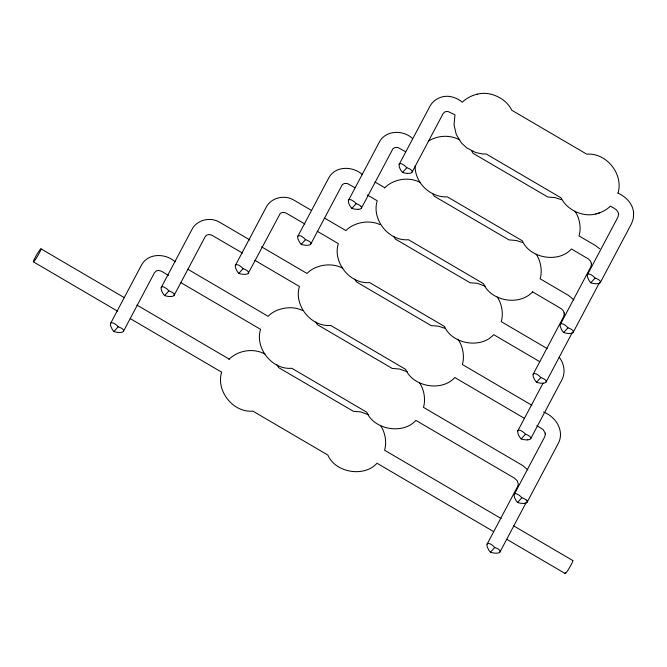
<?xml version="1.0" encoding="UTF-8"?>
<svg xmlns="http://www.w3.org/2000/svg" width="667" height="667" viewBox="0 0 667 667"><rect width="100%" height="100%" fill="white"/><g stroke="black" fill="none" stroke-linecap="round" stroke-linejoin="round"><path stroke-width="1" d="M545.364 433.909L544.756 436.727L514.215 494.414M564.324 313.715L563.715 316.533L533.175 374.22M591.454 263.965L590.845 266.783L560.297 324.47M618.584 214.215L617.967 217.033L587.427 274.721M633.608 213.182L633.291 218.618L631.574 223.545L600.4 282.424M617.992 193.163C623.753 174.771 606.895 152.518 586.702 154.16L511.747 110.222C506.461 98.716 490.337 90.462 476.83 94.305M110.572 323.462L141.321 265.383C147.757 252.785 165.566 253.051 175.188 261.839M123.537 331.166L154.502 272.686L156.42 270.844C160.447 269.109 164.415 273.553 168.509 275.379M161.231 287.51L191.979 229.431C196.998 219.593 210.597 216.625 219.777 222.319L249.933 239.995M174.195 295.214L205.161 236.727L206.462 235.226L209.113 234.492L211.606 235.067L242.354 253.018M235.426 265.349L266.175 207.27C271.186 197.432 284.792 194.464 293.964 200.158L311.472 210.422M248.391 273.045L280.332 213.315L282.791 212.364L285.801 212.906L304.786 223.954M297.849 236.285L328.598 178.206C335.042 165.599 352.851 165.875 362.473 174.654M310.822 243.989L342.288 184.692L344.447 183.433L347.415 183.55L354.894 187.677M348.507 200.333L379.256 142.254C385.459 130.09 402.676 129.715 412.206 138.161M361.481 208.029L392.955 148.733L395.106 147.482L398.074 147.59L405.511 151.692M399.166 164.374L429.923 106.295C433.717 99.008 442.454 95.123 450.45 96.573C454.577 97.265 459.988 99.917 462.289 102.243C466.408 98.257 471.619 95.473 477.205 94.197M412.139 172.078L443.105 113.598L445.022 111.756L447.899 111.447L454.977 114.816L454.035 124.921L456.311 134.617L461.589 143.097L466.758 147.924L475.671 152.526L482.224 153.902L486.268 154.01L561.222 197.949C566.508 209.446 582.633 217.709 596.14 213.865C601.259 212.84 607.737 209.088 610.355 206.111C613.457 207.954 617.809 209.613 618.509 213.69M517.809 430.865L543.021 383.258M546.14 381.924L572.444 332.249M573.27 332.174L599.575 282.5M530.782 438.569L561.956 379.698C565.658 372.519 564.232 363.382 559.146 357.237M487.085 544.164L517.625 486.476L518.276 483.959L517.217 480.74L514.524 478.197L415.883 420.377C403.168 434.751 374.304 429.915 366.75 412.214L291.796 368.276C271.594 370.052 254.644 347.332 260.572 329.34L181.024 282.716M500.058 551.859L526.355 502.184M527.188 502.109L558.354 443.238C564.816 430.949 555.686 416.441 543.547 412.098M113.924 331.541L118.209 326.822A7.871 2.968 13.2 0 1 122.711 329.148L123.128 329.581A7.395 2.785 13.2 0 1 120.527 332.458L118.784 332.458A7.904 2.985 13.2 0 1 113.932 331.532A8.529 3.568 50.6 0 1 112.073 329.031L110.589 325.796L110.43 323.92A7.079 2.96 50.6 0 1 111.539 322.703L113.857 323.22L116.025 324.679A8.529 3.568 50.6 0 1 118.209 326.822M168.868 290.87A8.529 3.568 50.6 0 0 166.692 288.719L163.857 286.968L162.198 286.743A7.079 2.96 50.6 0 0 161.089 287.969L161.489 290.595L162.74 293.08A8.529 3.568 50.6 0 0 164.591 295.581L168.868 290.87A7.871 2.968 13.2 0 1 173.378 293.197L173.787 293.622M243.055 268.701L238.778 273.42A8.529 3.568 50.6 0 1 236.927 270.91L235.443 267.675L235.284 265.8A7.079 2.96 50.6 0 1 236.393 264.582L238.711 265.099L240.879 266.558A8.529 3.568 50.6 0 1 243.055 268.701A7.871 2.968 13.2 0 1 247.565 271.027L247.974 271.461A7.395 2.785 13.2 0 1 245.381 274.337L243.638 274.337A7.904 2.985 13.2 0 1 238.778 273.42M301.209 244.355L305.486 239.645A7.871 2.968 13.2 0 1 309.997 241.971L310.405 242.404A7.395 2.785 13.2 0 1 307.804 245.273L306.07 245.281A7.904 2.985 13.2 0 1 301.209 244.355A8.529 3.568 50.6 0 1 299.358 241.854L297.866 238.619L297.707 236.743A7.079 2.96 50.6 0 1 298.816 235.526L301.134 236.043L303.31 237.502A8.529 3.568 50.6 0 1 305.486 239.645M356.145 203.685A8.529 3.568 50.6 0 0 353.969 201.542L351.134 199.792L349.475 199.566A7.079 2.96 50.6 0 0 348.366 200.784L348.774 203.418L350.017 205.895A8.529 3.568 50.6 0 0 351.868 208.404L356.145 203.685A7.871 2.968 13.2 0 1 360.655 206.011L361.064 206.445M406.803 167.734A8.529 3.568 50.6 0 0 404.627 165.583L401.792 163.832L400.133 163.615A7.079 2.96 50.6 0 0 399.033 164.832L399.433 167.459L400.675 169.943A8.529 3.568 50.6 0 0 402.526 172.445L406.803 167.734A7.871 2.968 13.2 0 1 411.314 170.06L411.722 170.494A7.395 2.785 13.2 0 1 409.129 173.362L407.387 173.37M590.787 282.791L595.064 278.081A7.871 2.968 13.2 0 1 599.575 280.407L599.983 280.84A7.395 2.785 13.2 0 1 597.382 283.708L595.648 283.717A7.904 2.985 13.2 0 1 590.787 282.791A8.529 3.568 50.6 0 1 588.936 280.29L587.452 277.055L587.285 275.179A7.079 2.96 50.6 0 1 588.394 273.962L590.72 274.471L592.888 275.938A8.529 3.568 50.6 0 1 595.064 278.081M563.657 332.541L567.934 327.83A7.871 2.968 13.2 0 1 572.444 330.157L572.853 330.59A7.395 2.785 13.2 0 1 570.26 333.458L568.517 333.467A7.904 2.985 13.2 0 1 563.657 332.541A8.529 3.568 50.6 0 1 561.806 330.04L560.322 326.805L560.163 324.929A7.079 2.96 50.6 0 1 561.264 323.712L563.59 324.22L565.758 325.688A8.529 3.568 50.6 0 1 567.934 327.83M536.535 382.291L540.812 377.58A7.871 2.968 13.2 0 1 545.314 379.907L545.731 380.34A7.395 2.785 13.2 0 1 543.13 383.208L541.387 383.217A7.904 2.985 13.2 0 1 536.535 382.291A8.529 3.568 50.6 0 1 534.676 379.79L533.191 376.555L533.033 374.679A7.079 2.96 50.6 0 1 534.142 373.462L536.46 373.97L538.636 375.438A8.529 3.568 50.6 0 1 540.812 377.58M521.169 438.936L525.446 434.225A8.529 3.568 50.6 0 0 523.27 432.083L520.435 430.332L518.776 430.107A7.079 2.96 50.6 0 0 517.667 431.324L518.076 433.95L519.318 436.435A8.529 3.568 50.6 0 0 521.169 438.936A7.904 2.985 13.2 0 0 526.03 439.861L527.764 439.853M521.852 497.765A8.529 3.568 50.6 0 0 519.676 495.623L516.842 493.872L515.182 493.647A7.079 2.96 50.6 0 0 514.074 494.864L514.482 497.499L515.724 499.975A8.529 3.568 50.6 0 0 517.575 502.484L521.852 497.765A7.871 2.968 13.2 0 1 526.363 500.092M490.445 552.234L494.722 547.515A7.871 2.968 13.2 0 1 499.233 549.841L499.641 550.275A7.395 2.785 13.2 0 1 497.04 553.151L495.306 553.151A7.904 2.985 13.2 0 1 490.445 552.234A8.529 3.568 50.6 0 1 488.594 549.725L487.11 546.49L486.943 544.614A7.079 2.96 50.6 0 1 488.052 543.397L490.378 543.913L492.546 545.373A8.529 3.568 50.6 0 1 494.722 547.515M384.5 187.944C393.797 178.773 409.054 176.413 420.585 182.633M228.931 359.355C238.219 350.183 253.477 347.832 265.007 354.052M532.691 291.779C519.418 306.303 491.095 301.267 483.433 283.65L408.479 239.72C388.277 241.487 371.319 218.776 377.255 200.784L367.417 195.014M428.789 140.895C437.927 135.301 449.992 134.709 459.48 139.787M380.198 224.721C369.143 219.235 353.327 222.603 345.931 230.615L324.729 218.184M342.796 268.342C331.574 261.856 314.816 265.049 307.037 273.47L261.531 246.798M302.409 310.43C291.354 304.936 275.538 308.312 268.142 316.325L187.702 269.168M415.116 166.108C414.924 182.966 430.565 197.807 447.374 196.865L522.328 240.804C529.881 258.504 558.746 263.34 571.461 248.966L588.653 259.121L590.428 261.047L591.387 263.44M317.15 231.207L338.361 243.63C332.433 261.631 349.383 284.342 369.585 282.566L444.539 326.505C452.093 344.214 480.957 349.049 493.672 334.667L539.611 361.597M254.852 260.338L299.466 286.485C293.538 304.477 310.488 327.197 330.69 325.421L405.644 369.36C413.198 387.06 442.063 391.904 454.777 377.522L524.37 418.317M130.232 318.593L221.677 372.194C215.749 390.187 232.7 412.898 252.901 411.13L327.856 455.069C335.409 472.77 364.274 477.605 376.988 463.232L493.53 531.541M595.764 213.965L599.325 212.956M358.462 209.313L356.728 209.321A7.904 2.985 13.2 0 1 351.868 208.404M524.162 503.393L522.428 503.402A7.904 2.985 13.2 0 1 517.575 502.484M561.531 199.708L555.161 197.632L547.807 197.007L473.07 153.327L471.452 150.575M522.636 242.555L516.266 240.487L508.913 239.862L434.175 196.173L432.558 193.43M444.847 328.264L438.477 326.188L431.124 325.571L356.386 281.883L354.769 279.139M485.234 286.185L477.372 283.333L470.018 282.716L395.281 239.028L393.663 236.285M407.445 371.886L399.583 369.043L392.229 368.426L317.492 324.737L315.875 321.986M368.551 414.741L360.689 411.898L353.335 411.272L278.598 367.592L276.98 364.841M617.925 193.096C626.096 196.757 633.266 204.127 633.65 213.482M374.987 181.999L384.826 187.76M532.566 291.821L561.531 308.871L563.298 310.797L564.257 313.19M547.19 348.583L501.242 321.652C503.535 314.415 502.118 303.927 497.198 296.973M531.949 405.303L462.348 364.507C464.732 356.995 463.081 346.198 457.87 339.119M536.868 425.638L543.238 429.631L545.298 433.375M40.987 248.824L124.362 297.69M136.91 305.052L229.248 359.171M501.1 518.517L384.559 450.208C386.852 442.971 385.434 432.483 380.523 425.529M513.657 525.879L572.82 560.555M33.417 261.848L117.684 311.239M506.978 539.42L565.249 573.578M599.808 248.849L595.706 245.714L579.031 235.943C581.324 228.706 579.906 218.217 574.987 211.272M526.355 500.092L526.772 500.525M573.903 299.925L568.576 295.464L540.137 278.798C542.429 271.561 541.012 261.072 536.093 254.119M527.814 469.868L522.486 465.408L423.453 407.354C425.746 400.117 424.329 389.628 419.418 382.683M618.476 213.423L618.617 214.524M591.354 263.173L591.496 264.274M564.224 312.923L564.365 314.024M545.264 433.116L545.406 434.209M173.795 293.622A7.395 2.785 13.2 0 1 171.186 296.498L169.443 296.507A7.904 2.985 13.2 0 1 164.591 295.581M526.78 500.525A7.395 2.785 13.2 0 1 524.17 503.402M525.446 434.225A7.871 2.968 13.2 0 1 529.957 436.552L530.365 436.985A7.395 2.785 13.2 0 1 527.764 439.853M361.072 206.445A7.395 2.785 13.2 0 1 358.462 209.321M407.387 173.37A7.904 2.985 13.2 0 1 402.526 172.445M572.695 560.597A7.537 0.717 -59.6 0 1 569.026 568.484A7.537 0.717 -59.6 0 1 565.383 572.636M35.493 259.413A7.537 0.717 -59.6 0 0 41.054 248.899A7.537 0.717 -59.6 0 0 35.068 257.695A7.537 0.717 -59.6 0 0 35.493 259.413"/></g></svg>
